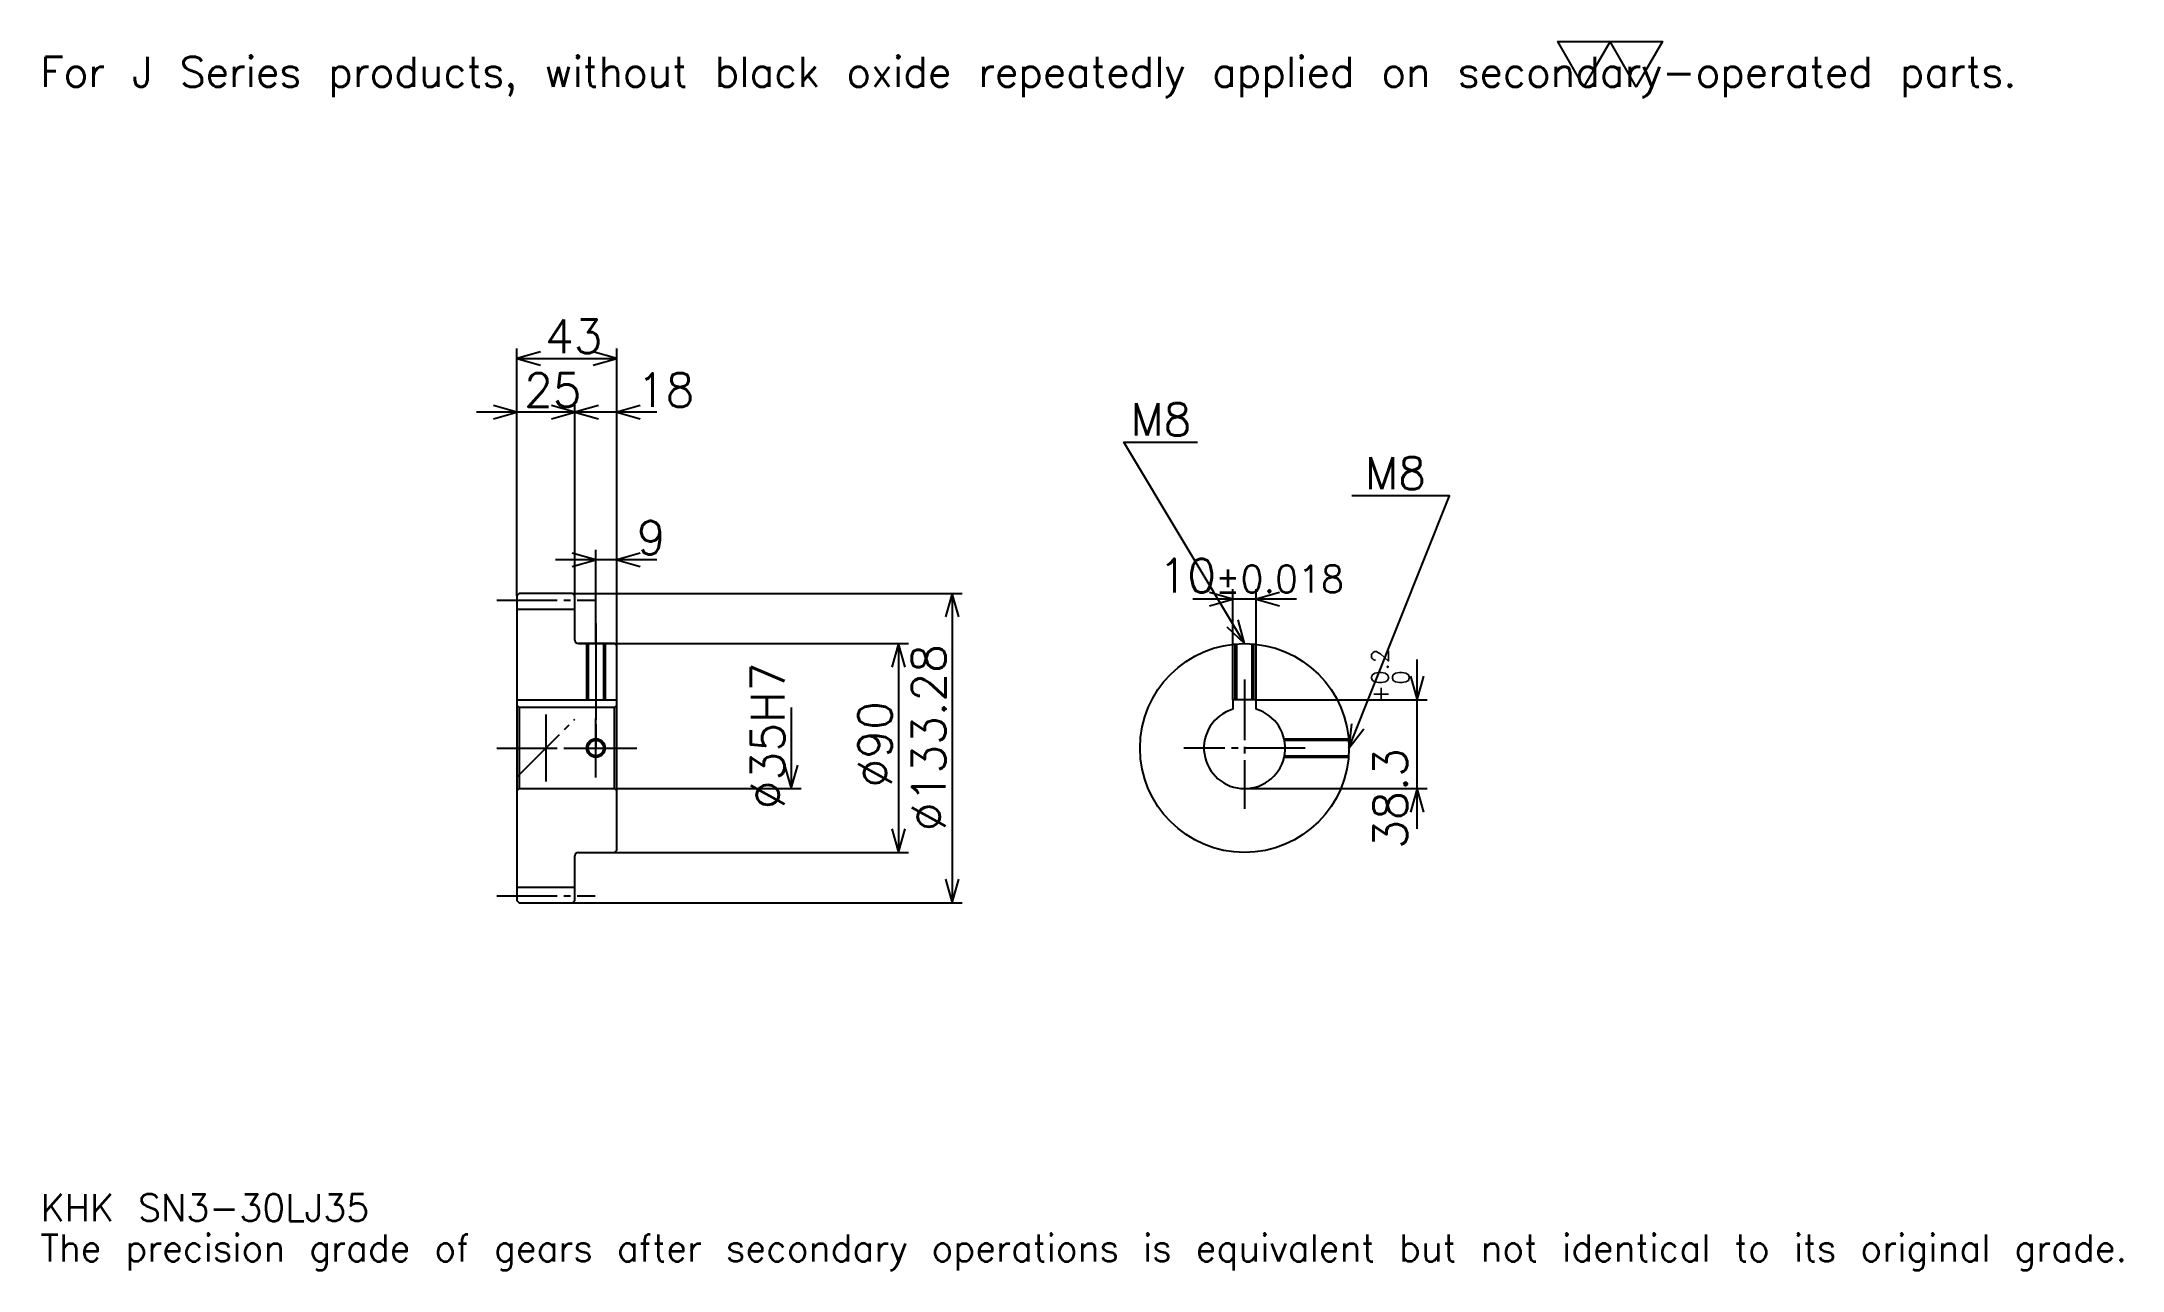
# Model space of a CAD drawing. Extents: x 29 to 926, y 11 to 540.
import ezdxf

# ---------------------------------------------------------------- set-up
doc = ezdxf.new("R2010")
doc.units = 0
doc.linetypes.add('DASHDOT', pattern=[34.695651, 26.021739, -2.891304, 2.891304, -2.891304])
doc.layers.get('0').update_dxf_attribs({"linetype": 'CONTINUOUS'})
doc.layers.add('DASHDOT', color=6, linetype='DASHDOT')
doc.styles.add('KANJI', font='TXT', dxfattribs={"bigfont": 'BIGFONT'})

msp = doc.modelspace()

# ---------------------------------------------------------------- linework, layer by layer
at = {"color": 5}
for p, q in [((234.195663, 302.280884), (234.195663, 407.813538)), ((234.195663, 403.476562), (277.195679, 403.476562)), ((277.195679, 302.280884), (277.195679, 407.813538)), ((276.543488, 380.34613), (216.847839, 380.34613)), ((294.543488, 380.34613), (241.847839, 380.34613)), ((259.195679, 302.280884), (259.195679, 384.683075)), ((294.543488, 316.737427), (250.847839, 316.737427)), ((268.195679, 302.280884), (268.195679, 321.074371)), ((234.195663, 301.280884), (234.195663, 302.280884)), ((258.195679, 302.280884), (277.195679, 302.280884)), ((259.195679, 301.280884), (259.195679, 302.280884)), ((268.195679, 280.641296), (268.195679, 302.280884)), ((268.195679, 280.641296), (268.195679, 302.280884)), ((277.195679, 302.280884), (426.097839, 302.280884)), ((277.195679, 279.641296), (277.195679, 302.280884)), ((421.760864, 302.280884), (421.760864, 169.001694)), ((570.065247, 299.810852), (525.369568, 299.810852)), ((542.717407, 256.441284), (542.717407, 304.147827)), ((552.717407, 256.441284), (552.717407, 304.147827)), ((260.695679, 280.641296), (277.195679, 280.641296)), ((277.195679, 280.641296), (402.967407, 280.641296)), ((398.630432, 280.641296), (398.630432, 190.641296)), ((622.108704, 200.793472), (622.108704, 273.789124)), ((352.369568, 253.141296), (352.369568, 218.141296)), ((552.717407, 256.441284), (626.445618, 256.441284)), ((277.195679, 218.141296), (356.706543, 218.141296)), ((547.717407, 218.141296), (626.445618, 218.141296)), ((260.695679, 190.641296), (277.195679, 190.641296)), ((277.195679, 190.641296), (402.967407, 190.641296)), ((258.195679, 169.001694), (277.195679, 169.001694)), ((277.195679, 169.001694), (426.097839, 169.001694))]:
    msp.add_line(p, q, dxfattribs=at)
at = {"color": 4}
for p, q in [((234.195663, 295.530884), (259.195679, 295.530884)), ((234.195663, 256.441284), (277.195679, 256.441284)), ((235.195663, 253.141296), (235.195663, 218.141296)), ((276.195679, 253.141296), (277.195679, 254.141296)), ((276.195679, 218.141296), (277.195679, 217.141296)), ((234.195663, 175.751694), (259.195679, 175.751694))]:
    msp.add_line(p, q, dxfattribs=at)
at = {"color": 7}
msp.add_line((246.695663, 250.097824), (246.695663, 221.184769), dxfattribs=at)
msp.add_lwpolyline([(693.913025, 520.434753), (682.636963, 539.97998), (727.741272, 539.97998), (716.46521, 520.434753), (705.189087, 539.97998), (693.913025, 520.434753)], dxfattribs=at)
at = {"color": 5}
for points in [[(244.315231, 406.367859), (234.195663, 403.476562), (244.315231, 400.585266)], [(267.076111, 400.585266), (277.195679, 403.476562), (267.076111, 406.367859)], [(224.076096, 377.454803), (234.195663, 380.34613), (224.076096, 383.237427)], [(249.076096, 377.454803), (259.195679, 380.34613), (249.076096, 383.237427)], [(269.315216, 383.237427), (259.195679, 380.34613), (269.315216, 377.454803)], [(287.315216, 383.237427), (277.195679, 380.34613), (287.315216, 377.454803)], [(547.717407, 280.641296), (495.67395, 367.380432), (527.478271, 367.380432)], [(592.717407, 235.641296), (636.086975, 344.25), (593.873901, 344.25)], [(258.076111, 313.84613), (268.195679, 316.737427), (258.076111, 319.628723)], [(287.315216, 319.628723), (277.195679, 316.737427), (287.315216, 313.84613)], [(424.652191, 292.161346), (421.760864, 302.280884), (418.869568, 292.161346)], [(532.597839, 296.919556), (542.717407, 299.810852), (532.597839, 302.702148)], [(562.836975, 302.702148), (552.717407, 299.810852), (562.836975, 296.919556)], [(540.031677, 287.831177), (547.717407, 280.641296), (544.990173, 290.806305)], [(401.521759, 270.521729), (398.630432, 280.641296), (395.739136, 270.521729)], [(619.217407, 266.560852), (622.108704, 256.441284), (625, 266.560852)], [(593.785034, 246.111511), (592.717407, 235.641296), (599.155334, 243.967056)], [(349.478271, 228.260864), (352.369568, 218.141296), (355.260864, 228.260864)], [(625, 208.021729), (622.108704, 218.141296), (619.217407, 208.021729)], [(395.739136, 200.760864), (398.630432, 190.641296), (401.521759, 200.760864)], [(418.869568, 179.121262), (421.760864, 169.001694), (424.652191, 179.121262)]]:
    msp.add_lwpolyline(points, dxfattribs=at)
at = {"color": 4}
for points in [[(259.195679, 282.141296), (259.195679, 301.280884), (258.195679, 302.280884), (235.195663, 302.280884), (234.195663, 301.280884), (234.195663, 217.141296)], [(260.695679, 190.641296), (276.195679, 190.641296), (277.195679, 191.641296), (277.195679, 279.641296), (276.195679, 280.641296), (260.695679, 280.641296)], [(264.195679, 280.641296), (264.195679, 256.441284)], [(264.870667, 280.641296), (264.870667, 256.441284)], [(271.52066, 280.641296), (271.52066, 256.441284)], [(272.195679, 280.641296), (272.195679, 256.441284)], [(543.717407, 256.441284), (543.717407, 280.463165)], [(544.392395, 256.441284), (544.392395, 280.51828)], [(551.042419, 256.441284), (551.042419, 280.51828)], [(551.717407, 256.441284), (551.717407, 280.463165)], [(234.195663, 217.141296), (235.195663, 218.141296), (276.195679, 218.141296), (276.195679, 253.141296), (235.195663, 253.141296), (234.195663, 254.141296)], [(552.717407, 252.411804), (552.717407, 256.441284), (542.717407, 256.441284), (542.717407, 252.411804)], [(564.754089, 239.641296), (592.539246, 239.641296)], [(564.898621, 238.966293), (592.59436, 238.966293)], [(564.754089, 231.641296), (592.539246, 231.641296)], [(564.898621, 232.316299), (592.59436, 232.316299)], [(234.195663, 217.141296), (234.195663, 170.001694), (235.195663, 169.001694), (258.195679, 169.001694), (259.195679, 170.001694), (259.195679, 189.141296)]]:
    msp.add_lwpolyline(points, dxfattribs=at)
for centre, radius in [((547.717407, 235.641296), 45), ((268.195679, 235.641296), 3.325)]:
    msp.add_circle(centre, radius, dxfattribs=at)
at = {"color": 7}
msp.add_circle((268.195679, 235.641296), 4, dxfattribs=at)
at = {"color": 4}
for centre, radius, start, end in [((260.695679, 282.141296), 1.5, 180, 270), ((547.717407, 235.641296), 17.5, 106.601549926, 73.398450074), ((260.695679, 189.141296), 1.5, 90, 180)]:
    msp.add_arc(centre, radius, start, end, dxfattribs=at)
at = {"layer": 'DASHDOT', "color": 7}
for p, q in [((225.521744, 299.280884), (267.869568, 299.280884)), ((268.195679, 280.641296), (268.195679, 235.641296)), ((547.717407, 265.115204), (547.717407, 209.467377)), ((234.195663, 223.141296), (259.195679, 248.141296)), ((225.521744, 235.641296), (285.869568, 235.641296)), ((573.891296, 235.641296), (521.543518, 235.641296)), ((225.521744, 172.001694), (267.869568, 172.001694))]:
    msp.add_line(p, q, dxfattribs=at)
for points in [[(268.195679, 289.315216), (268.195679, 247.76738)], [(268.195679, 222.967377), (268.195679, 248.315216)], [(255.521759, 235.641296), (280.869568, 235.641296)]]:
    msp.add_lwpolyline(points, dxfattribs=at)

# ---------------------------------------------------------------- texts
at = {"color": 7, "style": 'KANJI'}
for s, height, p in [('For J Series products, without black oxide repeatedly applied on secondary-operated parts.', 13.01087, (28.913044, 520.434753)), ('43', 14.456522, (246.29892, 405.789612)), ('25', 14.456522, (237.29892, 382.65918)), ('18', 14.456522, (285.869568, 382.65918)), ('M8', 13.878261, (498.565247, 370.271729)), ('M8', 13.878261, (599.656494, 347.141296)), ('9', 14.456522, (285.869568, 319.050476)), ('10', 14.456522, (510.64801, 302.702148)), ('%%p0.018', 11.565217, (535.077759, 302.702148)), ('KHK SN3-30LJ35', 11.565217, (28.913044, 31.804348)), ('The precision grade of gears after secondary operations is equivalent but not identical to its original grade.', 11.565217, (28.913044, 14.456522))]:
    msp.add_text(s, height=height, dxfattribs=at).set_placement(p)
for s, height, p in [('%%c133.28', 14.456522, (418.869568, 199.861404)), ('%%c35H7', 14.456522, (349.478271, 209.258148)), ('0.2', 7.228261, (609.676086, 262.90976)), ('+', 7.228261, (609.676086, 254.814117)), ('0', 7.228261, (618.639099, 262.90976)), ('%%c90', 14.456522, (395.739136, 218.654877)), ('38.3', 14.456522, (617.771729, 192.24057))]:
    msp.add_text(s, height=height, rotation=90, dxfattribs=at).set_placement(p)

doc.saveas('drawing.dxf')
